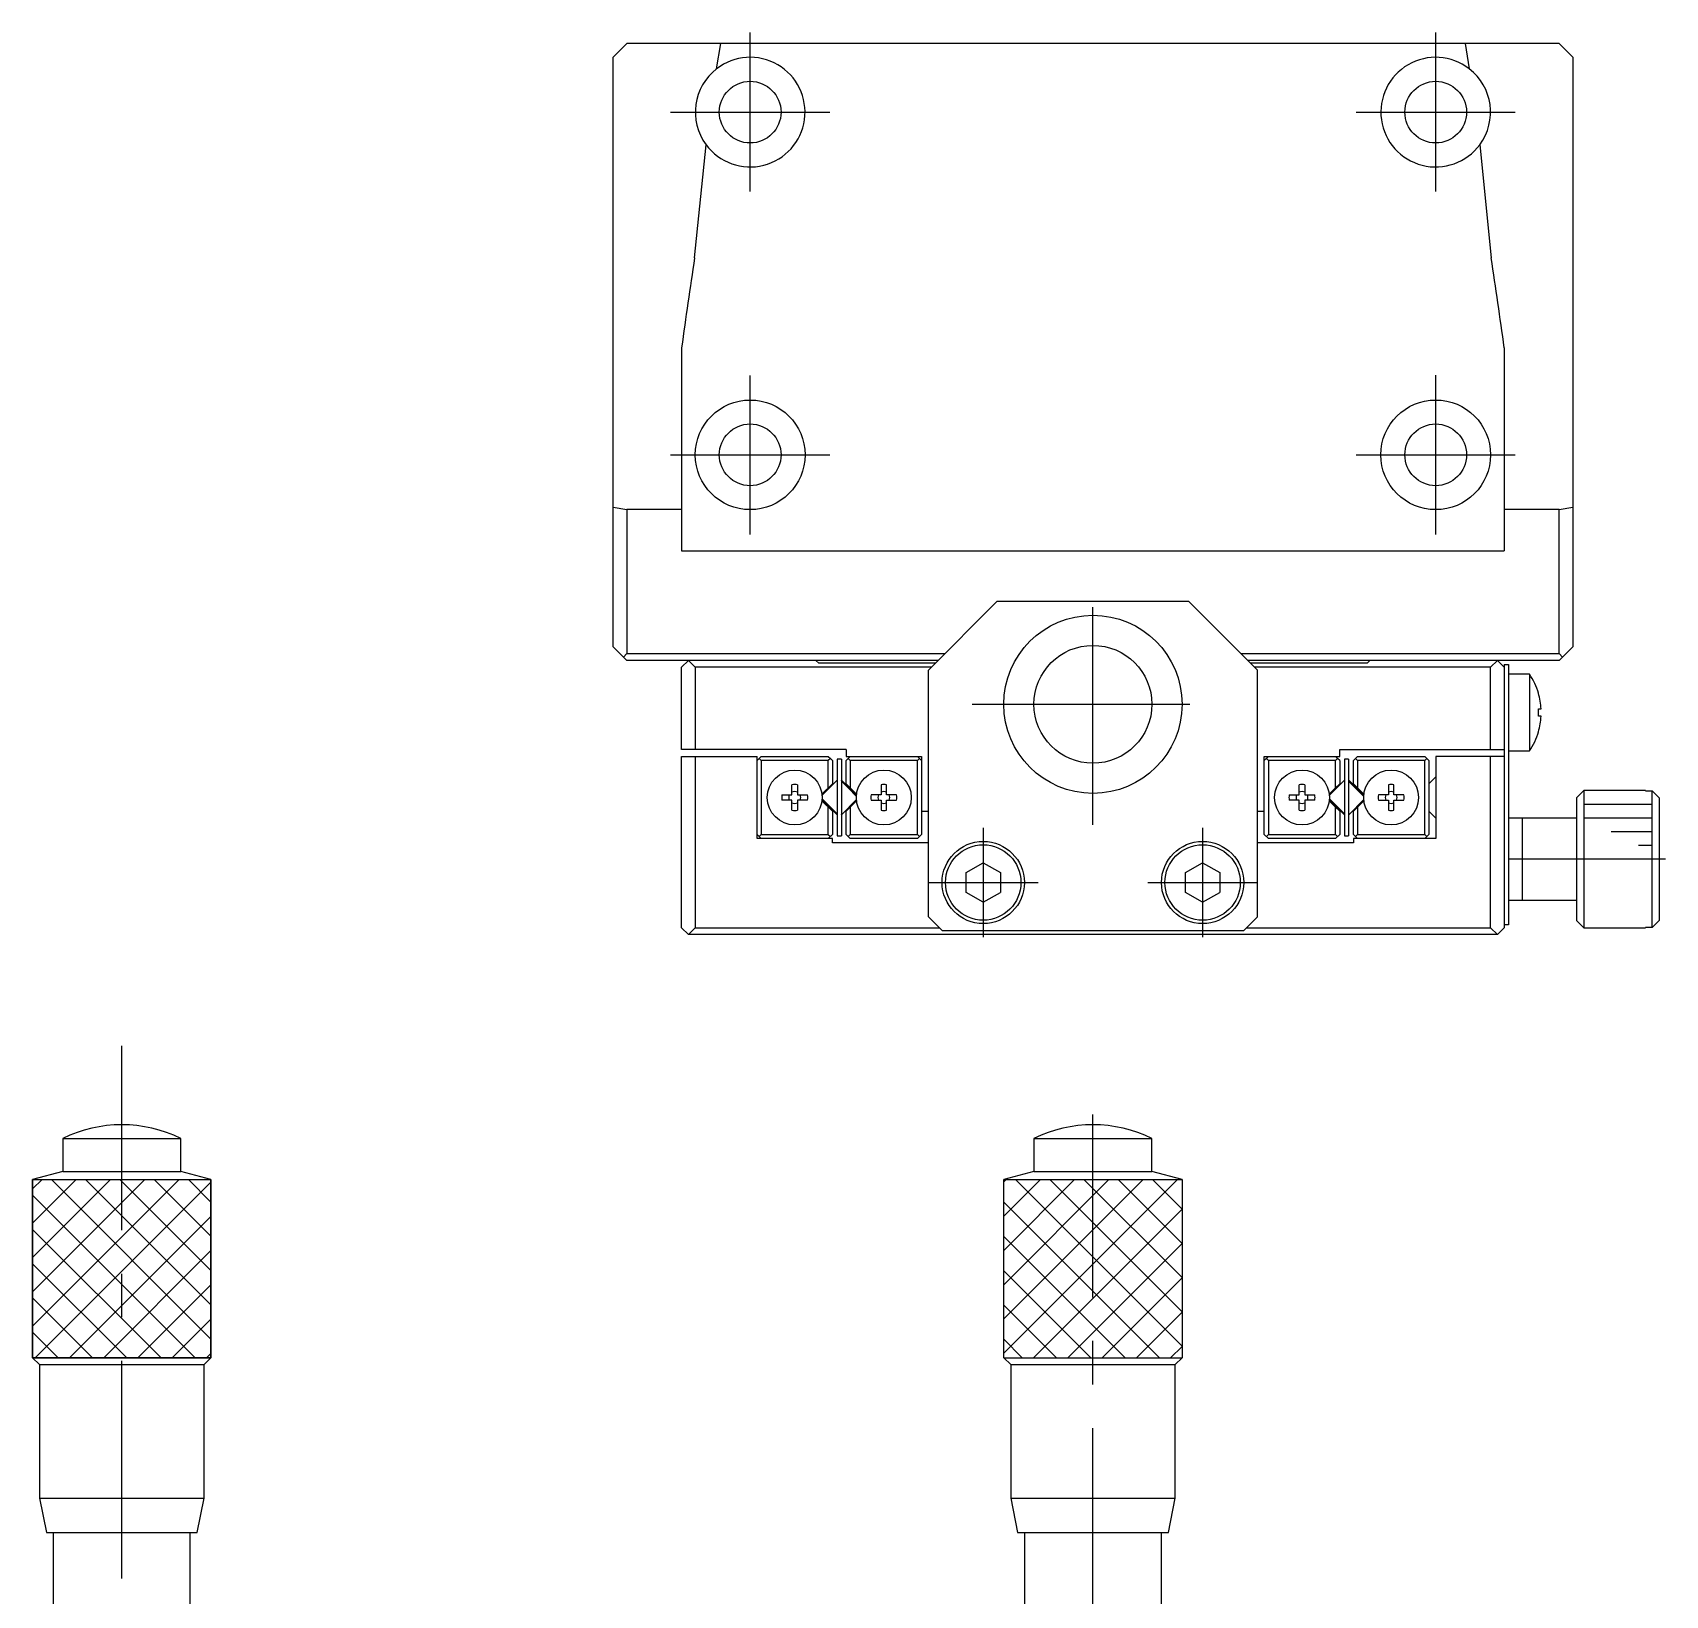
# Model space of a CAD drawing. Extents: x 0 to 363, y -8 to 309.
# Drawn here: x 41.7 to 160.8, y 194.7 to 308.7 of the extents above; entities that cross this region are included whole.
import ezdxf

# ---------------------------------------------------------------- set-up
doc = ezdxf.new("R2010")
doc.units = 0
doc.header["$LTSCALE"] = 0.5
doc.linetypes.add('CENTER', pattern=[50.8, 31.75, -6.35, 6.35, -6.35])
for name, color, linetype in [('MSM_CENTER', 1, 'CENTER'), ('MSM_CONTINUOUS', 7, 'CONTINUOUS'), ('MSM_NARROW', 5, 'CONTINUOUS')]:
    doc.layers.add(name, color=color, linetype=linetype)

msp = doc.modelspace()

# ---------------------------------------------------------------- linework, layer by layer
at = {"layer": 'MSM_CENTER'}
for p, q in [((94.033156, 297.100285), (94.033156, 308.700273)), ((144.033172, 297.100285), (144.033172, 308.700273)), ((88.233162, 302.900279), (99.833151, 302.900279)), ((138.233178, 302.900279), (149.833166, 302.900279)), ((94.033177, 272.099925), (94.033177, 283.699898)), ((144.033172, 272.100078), (144.033172, 283.700062)), ((88.233191, 277.899911), (99.833164, 277.899911)), ((138.23318, 277.90007), (149.833164, 277.90007)), ((119.033164, 250.900279), (119.033164, 268.500277)), ((110.233165, 259.700278), (127.833163, 259.700278)), ((111.033164, 250.700278), (111.033164, 242.700278)), ((127.033164, 250.700278), (127.033164, 242.700278)), ((160.783164, 248.400278), (149.333164, 248.400278)), ((107.033164, 246.700278), (115.033164, 246.700278)), ((123.033164, 246.700278), (131.033164, 246.700278)), ((48.2, 170.52798), (48.2, 234.777983)), ((119.033164, 191.02798), (119.033164, 229.777983))]:
    msp.add_line(p, q, dxfattribs=at)
at = {"layer": 'MSM_CONTINUOUS'}
for p, q in [((85.033164, 307.900278), (84.033164, 306.900278)), ((153.033164, 307.900278), (85.033164, 307.900278)), ((91.588519, 306.066303), (91.891736, 307.900278)), ((146.174592, 307.900278), (146.477809, 306.066303)), ((154.033164, 306.900278), (153.033164, 307.900278)), ((84.033164, 263.900278), (84.033164, 306.900278)), ((154.033164, 306.900278), (154.033164, 263.900278)), ((89.97773, 292.261927), (90.816166, 300.52311)), ((147.250161, 300.52311), (148.088598, 292.261927)), ((89.033164, 285.717231), (89.033164, 270.900278)), ((149.033164, 285.717231), (149.033164, 270.900278)), ((84.033164, 274.076605), (85.033164, 273.900278)), ((89.033164, 273.900278), (85.033164, 273.900278)), ((85.033164, 273.900278), (85.033164, 263.400278)), ((153.033164, 273.900278), (149.033164, 273.900278)), ((153.033164, 273.900278), (154.033164, 274.076605)), ((153.033164, 263.400278), (153.033164, 273.900278)), ((89.033164, 270.900278), (149.033164, 270.900278)), ((112.033164, 267.200278), (107.033164, 262.200278)), ((126.033164, 267.200278), (112.033164, 267.200278)), ((131.033164, 262.200278), (126.033164, 267.200278)), ((85.033164, 262.900278), (84.033164, 263.900278)), ((84.783164, 263.150278), (85.033164, 263.400278)), ((85.033164, 263.400278), (108.233164, 263.400278)), ((129.833164, 263.400278), (153.033164, 263.400278)), ((154.033164, 263.900278), (153.033164, 262.900278)), ((153.033164, 263.400278), (153.283164, 263.150278)), ((107.733164, 262.900278), (85.033164, 262.900278)), ((89.033164, 262.400278), (89.533164, 262.900278)), ((89.033164, 256.400278), (89.033164, 262.400278)), ((89.533164, 262.900278), (90.033164, 262.400278)), ((90.033164, 262.400278), (90.033164, 256.400278)), ((107.233164, 262.400278), (90.033164, 262.400278)), ((99.033164, 262.700278), (98.833164, 262.900278)), ((107.533164, 262.700278), (99.033164, 262.700278)), ((107.033164, 244.200278), (107.033164, 262.200278)), ((153.033164, 262.900278), (130.333164, 262.900278)), ((139.033164, 262.700278), (130.533164, 262.700278)), ((148.033164, 262.400278), (130.833164, 262.400278)), ((131.033164, 244.200278), (131.033164, 262.200278)), ((139.233164, 262.900278), (139.033164, 262.700278)), ((148.033164, 262.400278), (148.533164, 262.900278)), ((148.033164, 256.400278), (148.033164, 262.400278)), ((148.533164, 262.900278), (149.033164, 262.400278)), ((149.033164, 262.600278), (149.333164, 262.600278)), ((149.033164, 262.600278), (149.033164, 243.400278)), ((149.333164, 262.600278), (149.333164, 243.600278)), ((150.875627, 261.900278), (149.333164, 261.900278)), ((150.875627, 261.900278), (150.875627, 256.300278)), ((151.526369, 260.499417), (151.532537, 260.502426)), ((151.526369, 259.360278), (151.719626, 259.360278)), ((151.526369, 258.840278), (151.526369, 259.360278)), ((151.719626, 258.840278), (151.526369, 258.840278)), ((151.532537, 257.69813), (151.526369, 257.701139)), ((101.033164, 256.400278), (89.033164, 256.400278)), ((101.033164, 256.400278), (101.033164, 255.900278)), ((137.033164, 255.900278), (137.033164, 256.400278)), ((137.033164, 256.400278), (149.033164, 256.400278)), ((149.333164, 256.300278), (150.875627, 256.300278)), ((89.033164, 255.900278), (94.533164, 255.900278)), ((89.033164, 243.400278), (89.033164, 255.900278)), ((90.033164, 255.900278), (90.033164, 243.400278)), ((94.533164, 249.900278), (94.533164, 255.900278)), ((94.683164, 255.750278), (94.533164, 255.600278)), ((94.683164, 255.750278), (94.833164, 255.900278)), ((94.833164, 255.600278), (94.683164, 255.750278)), ((94.833164, 255.900278), (99.733164, 255.900278)), ((94.833164, 255.600278), (94.833164, 250.200278)), ((99.733164, 255.600278), (94.833164, 255.600278)), ((99.733164, 255.900278), (99.883164, 255.750278)), ((99.883164, 255.750278), (99.733164, 255.600278)), ((99.733164, 253.60288), (99.733164, 255.600278)), ((100.033164, 255.600278), (99.883164, 255.750278)), ((100.033164, 255.600278), (100.033164, 253.90288)), ((100.683164, 255.700278), (100.383164, 255.700278)), ((100.383164, 255.700278), (100.383164, 250.100278)), ((100.683164, 255.700278), (100.683164, 250.100278)), ((101.033164, 255.900278), (106.533164, 255.900278)), ((101.183164, 255.750278), (101.033164, 255.600278)), ((101.033164, 253.90288), (101.033164, 255.600278)), ((101.183164, 255.750278), (101.333164, 255.900278)), ((101.333164, 255.600278), (101.183164, 255.750278)), ((101.333164, 255.600278), (101.333164, 253.60288)), ((106.233164, 255.600278), (101.333164, 255.600278)), ((106.233164, 255.900278), (106.383164, 255.750278)), ((106.383164, 255.750278), (106.233164, 255.600278)), ((106.233164, 250.200278), (106.233164, 255.600278)), ((106.533164, 255.600278), (106.383164, 255.750278)), ((106.533164, 255.900278), (106.533164, 250.200278)), ((131.533164, 250.200278), (131.533164, 255.900278)), ((131.533164, 255.900278), (137.033164, 255.900278)), ((131.683164, 255.750278), (131.533164, 255.600278)), ((131.683164, 255.750278), (131.833164, 255.900278)), ((131.833164, 255.600278), (131.683164, 255.750278)), ((136.733164, 255.600278), (131.833164, 255.600278)), ((131.833164, 255.600278), (131.833164, 250.200278)), ((136.733164, 255.900278), (136.883164, 255.750278)), ((136.883164, 255.750278), (136.733164, 255.600278)), ((136.733164, 253.60288), (136.733164, 255.600278)), ((137.033164, 255.600278), (136.883164, 255.750278)), ((137.033164, 255.600278), (137.033164, 253.90288)), ((137.383164, 255.700278), (137.383164, 250.100278)), ((137.683164, 255.700278), (137.383164, 255.700278)), ((137.683164, 255.700278), (137.683164, 250.100278)), ((138.183164, 255.750278), (138.033164, 255.600278)), ((138.033164, 253.90288), (138.033164, 255.600278)), ((138.183164, 255.750278), (138.333164, 255.900278)), ((138.333164, 255.600278), (138.183164, 255.750278)), ((138.333164, 255.900278), (143.233164, 255.900278)), ((138.333164, 255.600278), (138.333164, 253.60288)), ((143.233164, 255.600278), (138.333164, 255.600278)), ((143.233164, 255.900278), (143.383164, 255.750278)), ((143.383164, 255.750278), (143.233164, 255.600278)), ((143.233164, 250.200278), (143.233164, 255.600278)), ((143.533164, 255.600278), (143.383164, 255.750278)), ((143.533164, 255.600278), (143.533164, 250.200278)), ((144.033164, 255.900278), (144.033164, 249.900278)), ((149.033164, 255.900278), (144.033164, 255.900278)), ((148.033164, 243.400278), (148.033164, 255.900278)), ((97.083164, 253.100278), (97.083164, 253.828987)), ((97.483164, 253.828987), (97.483164, 253.100278)), ((99.268911, 253.138627), (100.033164, 253.90288)), ((100.356387, 254.137715), (99.295727, 253.077055)), ((100.683164, 254.093781), (101.204915, 253.572029)), ((101.770601, 253.077055), (100.709941, 254.137715)), ((101.033164, 253.90288), (101.333164, 253.60288)), ((103.583164, 253.828987), (103.583164, 253.100278)), ((103.983164, 253.100278), (103.983164, 253.828987)), ((134.083164, 253.100278), (134.083164, 253.828987)), ((134.483164, 253.828987), (134.483164, 253.100278)), ((137.356387, 254.137715), (136.295727, 253.077055)), ((136.733164, 253.60288), (137.033164, 253.90288)), ((137.683164, 254.093781), (138.770601, 253.006344)), ((138.770601, 253.077055), (137.709941, 254.137715)), ((138.033164, 253.90288), (138.333164, 253.60288)), ((140.583164, 253.828987), (140.583164, 253.100278)), ((140.983164, 253.100278), (140.983164, 253.828987)), ((144.033164, 254.400278), (143.533164, 253.900278)), ((96.354455, 253.100278), (97.083164, 253.100278)), ((97.083164, 252.700278), (96.354455, 252.700278)), ((97.083164, 251.971569), (97.083164, 252.700278)), ((97.483164, 253.100278), (98.211873, 253.100278)), ((97.483164, 252.700278), (97.483164, 251.971569)), ((98.211873, 252.700278), (97.483164, 252.700278)), ((100.033164, 251.897676), (99.268911, 252.661929)), ((100.383164, 251.706775), (99.295727, 252.794212)), ((99.295727, 252.723501), (100.356387, 251.662841)), ((100.709941, 251.662841), (101.770601, 252.723501)), ((101.204915, 253.572029), (101.770601, 253.006344)), ((101.333164, 253.60288), (101.797417, 253.138627)), ((101.797417, 252.661929), (101.333164, 252.197676)), ((103.583164, 253.100278), (102.854455, 253.100278)), ((102.854455, 252.700278), (103.583164, 252.700278)), ((103.583164, 252.700278), (103.583164, 251.971569)), ((104.711873, 253.100278), (103.983164, 253.100278)), ((103.983164, 251.971569), (103.983164, 252.700278)), ((103.983164, 252.700278), (104.711873, 252.700278)), ((133.354455, 253.100278), (134.083164, 253.100278)), ((134.083164, 252.700278), (133.354455, 252.700278)), ((134.083164, 251.971569), (134.083164, 252.700278)), ((134.483164, 253.100278), (135.211873, 253.100278)), ((134.483164, 252.700278), (134.483164, 251.971569)), ((135.211873, 252.700278), (134.483164, 252.700278)), ((136.268911, 253.138627), (136.733164, 253.60288)), ((136.733164, 252.197676), (136.268911, 252.661929)), ((136.861413, 252.228527), (136.295727, 252.794212)), ((136.295727, 252.723501), (137.356387, 251.662841)), ((137.709941, 251.662841), (138.770601, 252.723501)), ((138.333164, 253.60288), (138.797417, 253.138627)), ((138.797417, 252.661929), (138.333164, 252.197676)), ((140.583164, 253.100278), (139.854455, 253.100278)), ((139.854455, 252.700278), (140.583164, 252.700278)), ((140.583164, 252.700278), (140.583164, 251.971569)), ((141.711873, 253.100278), (140.983164, 253.100278)), ((140.983164, 251.971569), (140.983164, 252.700278)), ((140.983164, 252.700278), (141.711873, 252.700278)), ((154.833164, 253.400278), (154.333164, 252.900278)), ((154.333164, 243.900278), (154.333164, 252.900278)), ((154.833164, 253.400278), (154.833164, 243.400278)), ((159.333164, 253.400278), (154.833164, 253.400278)), ((159.333164, 253.400278), (159.333164, 253.384252)), ((159.333164, 253.384252), (159.833164, 253.384252)), ((159.833164, 243.416304), (159.833164, 253.384252)), ((159.833164, 253.384252), (160.333164, 252.882465)), ((160.333164, 252.882465), (160.333164, 243.918091)), ((99.733164, 250.200278), (99.733164, 252.197676)), ((100.033164, 251.897676), (100.033164, 250.200278)), ((101.333164, 252.197676), (101.033164, 251.897676)), ((101.033164, 250.200278), (101.033164, 251.897676)), ((101.333164, 252.197676), (101.333164, 250.200278)), ((106.533164, 251.900278), (107.033164, 251.900278)), ((131.033164, 251.900278), (131.533164, 251.900278)), ((136.733164, 250.200278), (136.733164, 252.197676)), ((137.033164, 251.897676), (136.733164, 252.197676)), ((137.383164, 251.706775), (136.861413, 252.228527)), ((137.033164, 251.897676), (137.033164, 250.200278)), ((138.333164, 252.197676), (138.033164, 251.897676)), ((138.033164, 250.200278), (138.033164, 251.897676)), ((138.333164, 252.197676), (138.333164, 250.200278)), ((143.533164, 251.900278), (144.033164, 251.400278)), ((154.333164, 251.400278), (149.333164, 251.400278)), ((150.333164, 251.400278), (150.333164, 245.400278)), ((94.533164, 250.200278), (94.833164, 249.900278)), ((94.683164, 250.050278), (94.833164, 250.200278)), ((94.833164, 250.200278), (99.733164, 250.200278)), ((99.733164, 250.200278), (99.883164, 250.050278)), ((100.033164, 250.200278), (99.733164, 249.900278)), ((100.383164, 250.100278), (100.683164, 250.100278)), ((101.033164, 250.200278), (101.333164, 249.900278)), ((101.183164, 250.050278), (101.333164, 250.200278)), ((101.333164, 250.200278), (106.233164, 250.200278)), ((106.233164, 250.200278), (106.383164, 250.050278)), ((106.533164, 250.200278), (106.233164, 249.900278)), ((131.533164, 250.200278), (131.833164, 249.900278)), ((131.683164, 250.050278), (131.833164, 250.200278)), ((131.833164, 250.200278), (136.733164, 250.200278)), ((136.733164, 250.200278), (136.883164, 250.050278)), ((137.033164, 250.200278), (136.733164, 249.900278)), ((137.383164, 250.100278), (137.683164, 250.100278)), ((138.033164, 250.200278), (138.333164, 249.900278)), ((138.183164, 250.050278), (138.333164, 250.200278)), ((138.333164, 250.200278), (143.233164, 250.200278)), ((143.233164, 250.200278), (143.383164, 250.050278)), ((143.533164, 250.200278), (143.233164, 249.900278)), ((100.033164, 249.900278), (94.533164, 249.900278)), ((100.033164, 249.600278), (100.033164, 249.900278)), ((107.033164, 249.600278), (100.033164, 249.600278)), ((106.233164, 249.900278), (101.333164, 249.900278)), ((138.033164, 249.600278), (131.033164, 249.600278)), ((136.733164, 249.900278), (131.833164, 249.900278)), ((144.033164, 249.900278), (138.033164, 249.900278)), ((138.033164, 249.900278), (138.033164, 249.600278)), ((109.783164, 247.421966), (111.033164, 248.143654)), ((111.033164, 248.143654), (112.283164, 247.421966)), ((125.783164, 247.421966), (127.033164, 248.143654)), ((127.033164, 248.143654), (128.283164, 247.421966)), ((109.783164, 245.97859), (109.783164, 247.421966)), ((112.283164, 247.421966), (112.283164, 245.97859)), ((125.783164, 245.97859), (125.783164, 247.421966)), ((128.283164, 247.421966), (128.283164, 245.97859)), ((111.033164, 245.256902), (109.783164, 245.97859)), ((111.033164, 245.256902), (112.283164, 245.97859)), ((127.033164, 245.256902), (125.783164, 245.97859)), ((127.033164, 245.256902), (128.283164, 245.97859)), ((149.333164, 245.400278), (154.333164, 245.400278)), ((107.033164, 244.200278), (108.033164, 243.200278)), ((130.033164, 243.200278), (131.033164, 244.200278)), ((89.033164, 243.400278), (89.533164, 242.900278)), ((89.533164, 242.900278), (90.033164, 243.400278)), ((90.033164, 243.400278), (107.833164, 243.400278)), ((108.033164, 243.200278), (130.033164, 243.200278)), ((130.233164, 243.400278), (148.033164, 243.400278)), ((148.033164, 243.400278), (148.533164, 242.900278)), ((148.533164, 242.900278), (149.033164, 243.400278)), ((149.333164, 243.600278), (149.033164, 243.600278)), ((154.333164, 243.900278), (154.833164, 243.400278)), ((154.833164, 243.400278), (159.333164, 243.400278)), ((159.833164, 243.416304), (159.333164, 243.416304)), ((159.333164, 243.416304), (159.333164, 243.400278)), ((160.333164, 243.918091), (159.833164, 243.416304)), ((148.533164, 242.900278), (89.533164, 242.900278)), ((43.9, 228.027986), (52.5, 228.027986)), ((43.9, 228.027986), (43.9, 225.617475)), ((52.5, 225.617475), (52.5, 228.027986)), ((114.733164, 228.027986), (123.333164, 228.027986)), ((114.733164, 228.027986), (114.733164, 225.617475)), ((123.333164, 225.617475), (123.333164, 228.027986)), ((43.9, 225.617475), (41.700001, 225.027987)), ((43.9, 225.617475), (52.5, 225.617475)), ((54.699999, 225.027987), (52.5, 225.617475)), ((114.733164, 225.617475), (112.533165, 225.027987)), ((114.733164, 225.617475), (123.333164, 225.617475)), ((125.533163, 225.027987), (123.333164, 225.617475)), ((41.700001, 212.027986), (41.700001, 225.027987)), ((41.700001, 225.027987), (54.699999, 225.027987)), ((54.699999, 225.027987), (54.699999, 212.027986)), ((112.533165, 225.027987), (125.533163, 225.027987)), ((112.533165, 212.027986), (112.533165, 225.027987)), ((125.533163, 225.027987), (125.533163, 212.027986)), ((41.700001, 212.027986), (42.200004, 211.527984)), ((54.699999, 212.027986), (41.700001, 212.027986)), ((54.199996, 211.527984), (54.699999, 212.027986)), ((112.533165, 212.027986), (125.533163, 212.027986)), ((112.533165, 212.027986), (113.033168, 211.527984)), ((125.03316, 211.527984), (125.533163, 212.027986)), ((42.200004, 211.527984), (54.199996, 211.527984)), ((42.200004, 211.527984), (42.200004, 201.777979)), ((54.199996, 201.777979), (54.199996, 211.527984)), ((113.033168, 211.527984), (125.03316, 211.527984)), ((113.033168, 211.527984), (113.033168, 201.777979)), ((125.03316, 201.777979), (125.03316, 211.527984)), ((42.200004, 201.777979), (54.199996, 201.777979)), ((42.200004, 201.777979), (42.700003, 199.27798)), ((53.699997, 199.27798), (54.199996, 201.777979)), ((113.033168, 201.777979), (125.03316, 201.777979)), ((113.033168, 201.777979), (113.533167, 199.27798)), ((124.533161, 199.27798), (125.03316, 201.777979)), ((42.700003, 199.27798), (53.699997, 199.27798)), ((43.2, 199.27798), (43.2, 191.02798)), ((53.2, 191.02798), (53.2, 199.27798)), ((113.533167, 199.27798), (124.533161, 199.27798)), ((114.033164, 199.27798), (114.033164, 191.02798)), ((124.033164, 191.02798), (124.033164, 199.27798))]:
    msp.add_line(p, q, dxfattribs=at)
for centre, radius in [((94.033164, 302.900278), 2.25), ((144.033164, 302.900278), 2.25), ((94.033177, 277.899911), 3.999987), ((144.033172, 277.90007), 3.999992), ((94.033164, 277.900278), 2.25), ((144.033164, 277.900278), 2.25), ((119.033164, 259.700278), 6.499999), ((119.033164, 259.700278), 4.3), ((97.283164, 252.900278), 2), ((103.783164, 252.900278), 2), ((134.283164, 252.900278), 2), ((140.783164, 252.900278), 2), ((111.033164, 246.700278), 3), ((111.033164, 246.700278), 2.75), ((127.033164, 246.700278), 3), ((127.033164, 246.700278), 2.75)]:
    msp.add_circle(centre, radius, dxfattribs=at)
for centre, radius, start, end in [((94.033164, 302.900278), 4, 127.673513, 216.462174), ((94.033156, 302.900279), 3.999994, 216.462252, 127.673436), ((144.033172, 302.900279), 3.999994, 52.32657, 323.537742), ((144.033164, 302.900278), 4, 323.537826, 52.326487), ((479.423087, 232.714544), 393.971543, 171.306632, 172.268308), ((-637.660014, 175.517903), 794.373997, 7.974059, 8.451001), ((146.733164, 259.100278), 5, 16.285843, 34.055798), ((146.733164, 259.100278), 4.993235, 2.984767, 16.272555), ((146.733164, 259.100278), 4.993235, 343.727445, 357.015233), ((146.733164, 259.100278), 5, 325.944202, 343.714157), ((97.283164, 252.900278), 0.95, 77.846803, 102.153197), ((100.497809, 253.996293), 0.2, 124.975304, 135), ((100.568519, 253.996293), 0.2, 45, 55.024696), ((103.783164, 252.900278), 0.95, 77.846803, 102.153197), ((134.283164, 252.900278), 0.95, 77.846803, 102.153197), ((137.497809, 253.996293), 0.2, 124.975304, 135), ((137.568519, 253.996293), 0.2, 45, 55.024696), ((140.783164, 252.900278), 0.95, 77.846803, 102.153197), ((97.283164, 252.900278), 0.95, 167.846803, 192.153197), ((97.283164, 252.900278), 0.435085, 152.633517, 207.366483), ((97.283164, 252.900278), 0.435085, 62.633517, 117.366483), ((97.283164, 252.900278), 0.435085, 242.633517, 297.366483), ((97.283164, 252.900278), 0.435085, 332.633517, 27.366483), ((97.283164, 252.900278), 0.95, 347.846803, 12.153197), ((99.437148, 252.935633), 0.2, 135, 143.141972), ((99.437148, 252.864923), 0.2, 216.858028, 225), ((99.437148, 252.935633), 0.2, 218.738756, 225), ((101.62918, 252.935633), 0.2, 36.858028, 45), ((101.62918, 252.864923), 0.2, 38.738756, 45), ((101.62918, 252.864923), 0.2, 315, 323.141972), ((103.783164, 252.900278), 0.95, 167.846803, 192.153197), ((103.783164, 252.900278), 0.435085, 152.633517, 207.366483), ((103.783164, 252.900278), 0.435085, 62.633517, 117.366483), ((103.783164, 252.900278), 0.435085, 242.633517, 297.366483), ((103.783164, 252.900278), 0.435085, 332.633517, 27.366483), ((103.783164, 252.900278), 0.95, 347.846803, 12.153197), ((134.283164, 252.900278), 0.95, 167.846803, 192.153197), ((134.283164, 252.900278), 0.435085, 152.633517, 207.366483), ((134.283164, 252.900278), 0.435085, 62.633517, 117.366483), ((134.283164, 252.900278), 0.435085, 242.633517, 297.366483), ((134.283164, 252.900278), 0.435085, 332.633517, 27.366483), ((134.283164, 252.900278), 0.95, 347.846803, 12.153197), ((136.437148, 252.935633), 0.2, 135, 143.141972), ((136.437148, 252.864923), 0.2, 216.858028, 225), ((136.437148, 252.935633), 0.2, 218.738756, 225), ((138.62918, 252.935633), 0.2, 36.858028, 45), ((138.62918, 252.864923), 0.2, 38.738756, 45), ((138.62918, 252.864923), 0.2, 315, 323.141972), ((140.783164, 252.900278), 0.95, 167.846803, 192.153197), ((140.783164, 252.900278), 0.435085, 152.633517, 207.366483), ((140.783164, 252.900278), 0.435085, 62.633517, 117.366483), ((140.783164, 252.900278), 0.435085, 242.633517, 297.366483), ((140.783164, 252.900278), 0.435085, 332.633517, 27.366483), ((140.783164, 252.900278), 0.95, 347.846803, 12.153197), ((97.283164, 252.900278), 0.95, 257.846803, 282.153197), ((100.497809, 251.804262), 0.2, 225, 235.024696), ((100.568519, 251.804262), 0.2, 304.975304, 315), ((103.783164, 252.900278), 0.95, 257.846803, 282.153197), ((134.283164, 252.900278), 0.95, 257.846803, 282.153197), ((137.497809, 251.804262), 0.2, 225, 235.024696), ((137.568519, 251.804262), 0.2, 304.975304, 315), ((140.783164, 252.900278), 0.95, 257.846803, 282.153197), ((48.2, 219.282985), 9.745001, 63.816209, 116.183791), ((119.033166, 219.282985), 9.745001, 63.816215, 116.183798)]:
    msp.add_arc(centre, radius, start, end, dxfattribs=at)
at = {"layer": 'MSM_NARROW'}
for p, q in [((159.833164, 252.400278), (154.833164, 252.400278)), ((159.833164, 251.400278), (154.833164, 251.400278)), ((159.833164, 250.400278), (156.833164, 250.400278)), ((159.833164, 249.400278), (158.833164, 249.400278)), ((41.700001, 225.027987), (54.699999, 225.027987)), ((41.700001, 225.027987), (41.700001, 212.027986)), ((41.700001, 224.344424), (42.383564, 225.027987)), ((41.700001, 221.844424), (44.883564, 225.027987)), ((41.700001, 219.344424), (47.383564, 225.027987)), ((41.700001, 216.844424), (49.883564, 225.027987)), ((41.700001, 214.344424), (52.383564, 225.027987)), ((41.700001, 223.890506), (53.562521, 212.027986)), ((41.883563, 212.027986), (54.699999, 224.844422)), ((43.06252, 225.027987), (54.699999, 213.390508)), ((45.56252, 225.027987), (54.699999, 215.890508)), ((48.06252, 225.027987), (54.699999, 218.390508)), ((50.56252, 225.027987), (54.699999, 220.890508)), ((53.06252, 225.027987), (54.699999, 223.390508)), ((54.699999, 212.027986), (54.699999, 225.027987)), ((112.533165, 224.860752), (112.7004, 225.027987)), ((112.533165, 222.360752), (115.2004, 225.027987)), ((112.533165, 219.860752), (117.7004, 225.027987)), ((112.533165, 217.360752), (120.2004, 225.027987)), ((112.533165, 214.860752), (122.7004, 225.027987)), ((112.533165, 212.360752), (125.2004, 225.027987)), ((113.379356, 225.027987), (125.533163, 212.87418)), ((115.879356, 225.027987), (125.533163, 215.37418)), ((118.379356, 225.027987), (125.533163, 217.87418)), ((120.879356, 225.027987), (125.533163, 220.37418)), ((123.379356, 225.027987), (125.533163, 222.87418)), ((112.533165, 223.374178), (123.879357, 212.027986)), ((114.700399, 212.027986), (125.533163, 222.86075)), ((44.383563, 212.027986), (54.699999, 222.344422)), ((41.700001, 221.390506), (51.062521, 212.027986)), ((112.533165, 220.874178), (121.379357, 212.027986)), ((117.200399, 212.027986), (125.533163, 220.36075)), ((46.883563, 212.027986), (54.699999, 219.844422)), ((41.700001, 218.890506), (48.562521, 212.027986)), ((112.533165, 218.374178), (118.879357, 212.027986)), ((49.383563, 212.027986), (54.699999, 217.344422)), ((119.700399, 212.027986), (125.533163, 217.86075)), ((41.700001, 216.390506), (46.062521, 212.027986)), ((112.533165, 215.874178), (116.379357, 212.027986)), ((51.883563, 212.027986), (54.699999, 214.844422)), ((122.200399, 212.027986), (125.533163, 215.36075)), ((41.700001, 213.890506), (43.562521, 212.027986)), ((112.533165, 213.374178), (113.879357, 212.027986)), ((41.700001, 212.027986), (54.699999, 212.027986)), ((54.383563, 212.027986), (54.699999, 212.344422)), ((124.700399, 212.027986), (125.533163, 212.86075))]:
    msp.add_line(p, q, dxfattribs=at)

doc.saveas('drawing.dxf')
